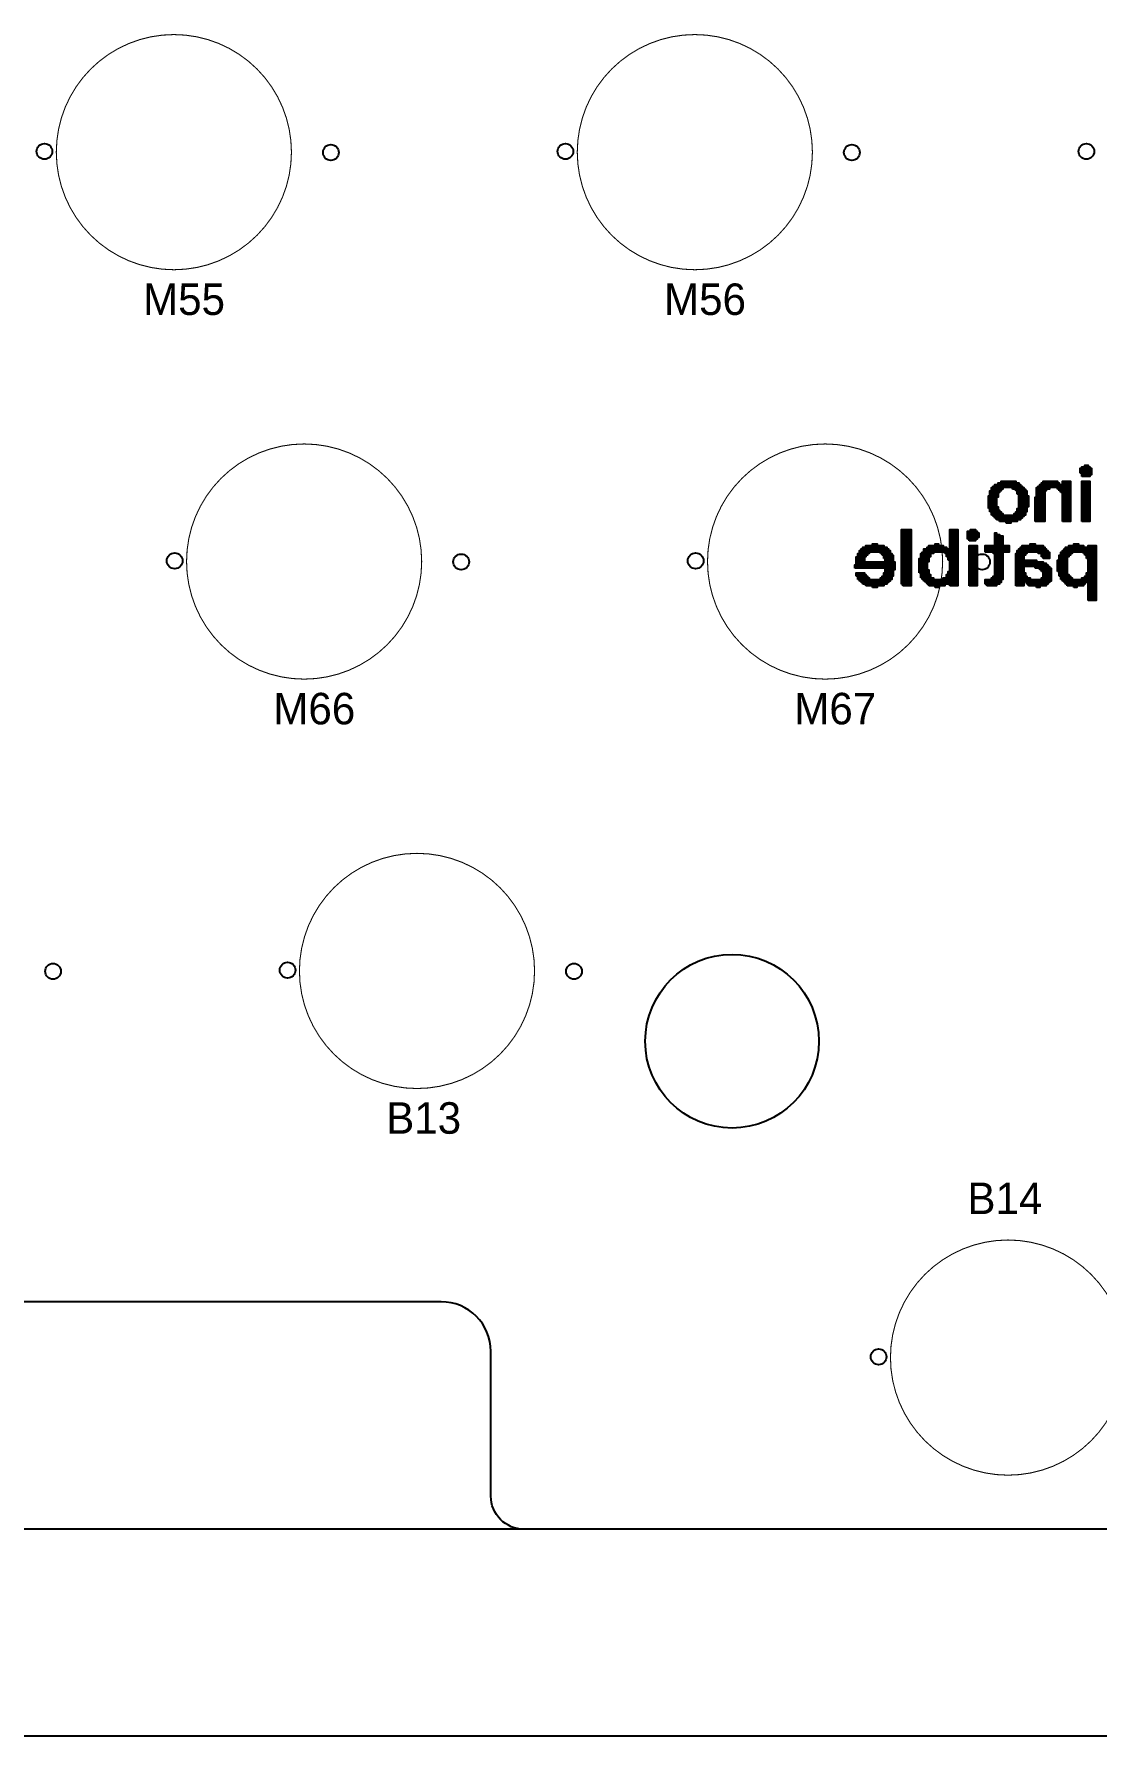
# Model space of a CAD drawing. Extents: x -2 to 189, y 0 to 85.
# Drawn here: x 51.79 to 77.5, y 0.3 to 41.46 of the extents above; entities that cross this region are included whole.
import ezdxf

# ---------------------------------------------------------------- set-up
doc = ezdxf.new("R2010")
doc.units = 0
for name, color, linetype in [('BG_OUTLINE', 254, 'CONTINUOUS'), ('BG_SILKSCREEN_BOTTOM', 140, 'CONTINUOUS'), ('BG_SILKSCREEN_TOP', 240, 'CONTINUOUS'), ('PIN_BOTTOM', 140, 'CONTINUOUS'), ('PIN_TOP', 12, 'CONTINUOUS'), ('RD_SILKSCREEN_TOP', 231, 'CONTINUOUS')]:
    doc.layers.add(name, color=color, linetype=linetype)

msp = doc.modelspace()

# ---------------------------------------------------------------- linework, layer by layer
at = {"layer": 'BG_OUTLINE'}
for points in [[(110.632494, 5.299964), (63.640716, 5.299964, -0.414281), (62.840616, 6.100064), (62.840616, 9.59993, 0.414189), (61.64072, 10.799826), (33.640776, 10.799826, 0.414241)], [(-0.025654, 0.299974), (185.973974, 0.299974, 0.414214), (187.474098, 1.800098), (187.474098, 5.299964), (-1.525778, 5.299964), (-1.525778, 1.800098, 0.414214), (-0.025654, 0.299974)]]:
    msp.add_lwpolyline(points, format="xyb", dxfattribs=at)
at = {"layer": 'BG_SILKSCREEN_BOTTOM'}
for points in [[(77.092556, 30.915864), (77.092556, 30.954726), (77.365352, 30.954726), (77.365352, 30.915864)], [(77.092556, 30.876748), (77.092556, 30.915864), (77.365352, 30.915864), (77.365352, 30.876748)], [(77.092556, 30.837886), (77.092556, 30.876748), (77.365352, 30.876748), (77.365352, 30.837886)], [(77.131672, 30.954726), (77.131672, 30.993588), (77.326236, 30.993588), (77.326236, 30.954726)], [(77.209396, 30.993588), (77.209396, 31.032704), (77.287374, 31.032704), (77.287374, 30.993588)], [(74.950574, 30.448504), (74.950574, 30.487366), (75.22337, 30.487366), (75.22337, 30.448504)], [(74.98969, 30.487366), (74.98969, 30.526228), (75.69073, 30.526228), (75.69073, 30.487366)], [(75.028552, 30.526228), (75.028552, 30.565344), (75.651614, 30.565344), (75.651614, 30.526228)], [(75.10653, 30.565344), (75.10653, 30.604206), (75.612752, 30.604206), (75.612752, 30.565344)], [(75.184254, 30.604206), (75.184254, 30.643068), (75.534774, 30.643068), (75.534774, 30.604206)], [(75.45705, 30.448504), (75.45705, 30.487366), (75.729592, 30.487366), (75.729592, 30.448504)], [(76.040996, 30.448504), (76.040996, 30.487366), (76.352654, 30.487366), (76.352654, 30.448504)], [(76.080112, 30.487366), (76.080112, 30.526228), (76.858876, 30.526228), (76.858876, 30.487366)], [(76.118974, 30.526228), (76.118974, 30.565344), (76.858876, 30.565344), (76.858876, 30.526228)], [(76.157836, 30.565344), (76.157836, 30.604206), (76.586334, 30.604206), (76.586334, 30.565344)], [(76.196952, 30.604206), (76.196952, 30.643068), (76.547472, 30.643068), (76.547472, 30.604206)], [(76.547472, 30.448504), (76.547472, 30.487366), (76.858876, 30.487366), (76.858876, 30.448504)], [(76.664312, 30.604206), (76.664312, 30.643068), (76.858876, 30.643068), (76.858876, 30.604206)], [(76.664312, 30.565344), (76.664312, 30.604206), (76.858876, 30.604206), (76.858876, 30.565344)], [(77.131672, 30.799024), (77.131672, 30.837886), (77.365352, 30.837886), (77.365352, 30.799024)], [(77.131672, 30.759908), (77.131672, 30.799024), (77.326236, 30.799024), (77.326236, 30.759908)], [(77.131672, 30.604206), (77.131672, 30.643068), (77.326236, 30.643068), (77.326236, 30.604206)], [(77.131672, 30.565344), (77.131672, 30.604206), (77.326236, 30.604206), (77.326236, 30.565344)], [(77.131672, 30.526228), (77.131672, 30.565344), (77.326236, 30.565344), (77.326236, 30.526228)], [(77.131672, 30.487366), (77.131672, 30.526228), (77.326236, 30.526228), (77.326236, 30.487366)], [(77.131672, 30.448504), (77.131672, 30.487366), (77.326236, 30.487366), (77.326236, 30.448504)], [(74.87285, 30.253686), (74.87285, 30.292548), (75.10653, 30.292548), (75.10653, 30.253686)], [(74.87285, 30.214824), (74.87285, 30.253686), (75.067414, 30.253686), (75.067414, 30.214824)], [(74.87285, 30.175708), (74.87285, 30.214824), (75.067414, 30.214824), (75.067414, 30.175708)], [(74.87285, 30.136846), (74.87285, 30.175708), (75.067414, 30.175708), (75.067414, 30.136846)], [(74.87285, 30.097984), (74.87285, 30.136846), (75.067414, 30.136846), (75.067414, 30.097984)], [(74.87285, 30.058868), (74.87285, 30.097984), (75.067414, 30.097984), (75.067414, 30.058868)], [(74.87285, 30.020006), (74.87285, 30.058868), (75.067414, 30.058868), (75.067414, 30.020006)], [(74.911712, 30.370526), (74.911712, 30.409388), (75.145392, 30.409388), (75.145392, 30.370526)], [(74.911712, 30.331664), (74.911712, 30.370526), (75.10653, 30.370526), (75.10653, 30.331664)], [(74.911712, 30.292548), (74.911712, 30.331664), (75.10653, 30.331664), (75.10653, 30.292548)], [(74.950574, 30.409388), (74.950574, 30.448504), (75.184254, 30.448504), (75.184254, 30.409388)], [(75.534774, 30.409388), (75.534774, 30.448504), (75.768454, 30.448504), (75.768454, 30.409388)], [(75.57389, 30.370526), (75.57389, 30.409388), (75.807316, 30.409388), (75.807316, 30.370526)], [(75.57389, 30.331664), (75.57389, 30.370526), (75.807316, 30.370526), (75.807316, 30.331664)], [(75.612752, 30.292548), (75.612752, 30.331664), (75.807316, 30.331664), (75.807316, 30.292548)], [(75.612752, 30.253686), (75.612752, 30.292548), (75.846432, 30.292548), (75.846432, 30.253686)], [(75.612752, 30.214824), (75.612752, 30.253686), (75.846432, 30.253686), (75.846432, 30.214824)], [(75.612752, 30.175708), (75.612752, 30.214824), (75.846432, 30.214824), (75.846432, 30.175708)], [(75.612752, 30.136846), (75.612752, 30.175708), (75.846432, 30.175708), (75.846432, 30.136846)], [(75.612752, 30.097984), (75.612752, 30.136846), (75.846432, 30.136846), (75.846432, 30.097984)], [(75.612752, 30.058868), (75.612752, 30.097984), (75.846432, 30.097984), (75.846432, 30.058868)], [(75.612752, 30.020006), (75.612752, 30.058868), (75.846432, 30.058868), (75.846432, 30.020006)], [(76.002134, 30.214824), (76.002134, 30.253686), (76.235814, 30.253686), (76.235814, 30.214824)], [(76.002134, 30.175708), (76.002134, 30.214824), (76.235814, 30.214824), (76.235814, 30.175708)], [(76.002134, 30.136846), (76.002134, 30.175708), (76.235814, 30.175708), (76.235814, 30.136846)], [(76.002134, 30.097984), (76.002134, 30.136846), (76.235814, 30.136846), (76.235814, 30.097984)], [(76.002134, 30.058868), (76.002134, 30.097984), (76.235814, 30.097984), (76.235814, 30.058868)], [(76.002134, 30.020006), (76.002134, 30.058868), (76.235814, 30.058868), (76.235814, 30.020006)], [(76.040996, 30.409388), (76.040996, 30.448504), (76.274676, 30.448504), (76.274676, 30.409388)], [(76.040996, 30.370526), (76.040996, 30.409388), (76.235814, 30.409388), (76.235814, 30.370526)], [(76.040996, 30.331664), (76.040996, 30.370526), (76.235814, 30.370526), (76.235814, 30.331664)], [(76.040996, 30.292548), (76.040996, 30.331664), (76.235814, 30.331664), (76.235814, 30.292548)], [(76.040996, 30.253686), (76.040996, 30.292548), (76.235814, 30.292548), (76.235814, 30.253686)], [(76.586334, 30.409388), (76.586334, 30.448504), (76.858876, 30.448504), (76.858876, 30.409388)], [(76.625196, 30.370526), (76.625196, 30.409388), (76.858876, 30.409388), (76.858876, 30.370526)], [(76.664312, 30.331664), (76.664312, 30.370526), (76.858876, 30.370526), (76.858876, 30.331664)], [(76.664312, 30.292548), (76.664312, 30.331664), (76.858876, 30.331664), (76.858876, 30.292548)], [(76.664312, 30.253686), (76.664312, 30.292548), (76.858876, 30.292548), (76.858876, 30.253686)], [(76.664312, 30.214824), (76.664312, 30.253686), (76.858876, 30.253686), (76.858876, 30.214824)], [(76.664312, 30.175708), (76.664312, 30.214824), (76.858876, 30.214824), (76.858876, 30.175708)], [(76.664312, 30.136846), (76.664312, 30.175708), (76.858876, 30.175708), (76.858876, 30.136846)], [(76.664312, 30.097984), (76.664312, 30.136846), (76.858876, 30.136846), (76.858876, 30.097984)], [(76.664312, 30.058868), (76.664312, 30.097984), (76.858876, 30.097984), (76.858876, 30.058868)], [(76.664312, 30.020006), (76.664312, 30.058868), (76.858876, 30.058868), (76.858876, 30.020006)], [(77.131672, 30.409388), (77.131672, 30.448504), (77.326236, 30.448504), (77.326236, 30.409388)], [(77.131672, 30.370526), (77.131672, 30.409388), (77.326236, 30.409388), (77.326236, 30.370526)], [(77.131672, 30.331664), (77.131672, 30.370526), (77.326236, 30.370526), (77.326236, 30.331664)], [(77.131672, 30.292548), (77.131672, 30.331664), (77.326236, 30.331664), (77.326236, 30.292548)], [(77.131672, 30.253686), (77.131672, 30.292548), (77.326236, 30.292548), (77.326236, 30.253686)], [(77.131672, 30.214824), (77.131672, 30.253686), (77.326236, 30.253686), (77.326236, 30.214824)], [(77.131672, 30.175708), (77.131672, 30.214824), (77.326236, 30.214824), (77.326236, 30.175708)], [(77.131672, 30.136846), (77.131672, 30.175708), (77.326236, 30.175708), (77.326236, 30.136846)], [(77.131672, 30.097984), (77.131672, 30.136846), (77.326236, 30.136846), (77.326236, 30.097984)], [(77.131672, 30.058868), (77.131672, 30.097984), (77.326236, 30.097984), (77.326236, 30.058868)], [(77.131672, 30.020006), (77.131672, 30.058868), (77.326236, 30.058868), (77.326236, 30.020006)], [(74.87285, 29.981144), (74.87285, 30.020006), (75.10653, 30.020006), (75.10653, 29.981144)], [(74.911712, 29.942028), (74.911712, 29.981144), (75.10653, 29.981144), (75.10653, 29.942028)], [(74.911712, 29.903166), (74.911712, 29.942028), (75.145392, 29.942028), (75.145392, 29.903166)], [(74.950574, 29.864304), (74.950574, 29.903166), (75.184254, 29.903166), (75.184254, 29.864304)], [(74.950574, 29.825188), (74.950574, 29.864304), (75.22337, 29.864304), (75.22337, 29.825188)], [(74.98969, 29.786326), (74.98969, 29.825188), (75.729592, 29.825188), (75.729592, 29.786326)], [(75.028552, 29.747464), (75.028552, 29.786326), (75.69073, 29.786326), (75.69073, 29.747464)], [(75.067414, 29.708348), (75.067414, 29.747464), (75.651614, 29.747464), (75.651614, 29.708348)], [(75.145392, 29.669486), (75.145392, 29.708348), (75.57389, 29.708348), (75.57389, 29.669486)], [(75.301094, 29.630624), (75.301094, 29.669486), (75.417934, 29.669486), (75.417934, 29.630624)], [(75.495912, 29.825188), (75.495912, 29.864304), (75.768454, 29.864304), (75.768454, 29.825188)], [(75.534774, 29.864304), (75.534774, 29.903166), (75.768454, 29.903166), (75.768454, 29.864304)], [(75.57389, 29.942028), (75.57389, 29.981144), (75.807316, 29.981144), (75.807316, 29.942028)], [(75.57389, 29.903166), (75.57389, 29.942028), (75.807316, 29.942028), (75.807316, 29.903166)], [(75.612752, 29.981144), (75.612752, 30.020006), (75.807316, 30.020006), (75.807316, 29.981144)], [(76.002134, 29.981144), (76.002134, 30.020006), (76.235814, 30.020006), (76.235814, 29.981144)], [(76.002134, 29.942028), (76.002134, 29.981144), (76.235814, 29.981144), (76.235814, 29.942028)], [(76.002134, 29.903166), (76.002134, 29.942028), (76.235814, 29.942028), (76.235814, 29.903166)], [(76.002134, 29.864304), (76.002134, 29.903166), (76.235814, 29.903166), (76.235814, 29.864304)], [(76.002134, 29.825188), (76.002134, 29.864304), (76.235814, 29.864304), (76.235814, 29.825188)], [(76.002134, 29.786326), (76.002134, 29.825188), (76.235814, 29.825188), (76.235814, 29.786326)], [(76.002134, 29.747464), (76.002134, 29.786326), (76.235814, 29.786326), (76.235814, 29.747464)], [(76.002134, 29.708348), (76.002134, 29.747464), (76.235814, 29.747464), (76.235814, 29.708348)], [(76.002134, 29.669486), (76.002134, 29.708348), (76.235814, 29.708348), (76.235814, 29.669486)], [(76.664312, 29.981144), (76.664312, 30.020006), (76.858876, 30.020006), (76.858876, 29.981144)], [(76.664312, 29.942028), (76.664312, 29.981144), (76.858876, 29.981144), (76.858876, 29.942028)], [(76.664312, 29.903166), (76.664312, 29.942028), (76.858876, 29.942028), (76.858876, 29.903166)], [(76.664312, 29.864304), (76.664312, 29.903166), (76.858876, 29.903166), (76.858876, 29.864304)], [(76.664312, 29.825188), (76.664312, 29.864304), (76.858876, 29.864304), (76.858876, 29.825188)], [(76.664312, 29.786326), (76.664312, 29.825188), (76.858876, 29.825188), (76.858876, 29.786326)], [(76.664312, 29.747464), (76.664312, 29.786326), (76.858876, 29.786326), (76.858876, 29.747464)], [(76.664312, 29.708348), (76.664312, 29.747464), (76.858876, 29.747464), (76.858876, 29.708348)], [(76.664312, 29.669486), (76.664312, 29.708348), (76.858876, 29.708348), (76.858876, 29.669486)], [(77.131672, 29.981144), (77.131672, 30.020006), (77.326236, 30.020006), (77.326236, 29.981144)], [(77.131672, 29.942028), (77.131672, 29.981144), (77.326236, 29.981144), (77.326236, 29.942028)], [(77.131672, 29.903166), (77.131672, 29.942028), (77.326236, 29.942028), (77.326236, 29.903166)], [(77.131672, 29.864304), (77.131672, 29.903166), (77.326236, 29.903166), (77.326236, 29.864304)], [(77.131672, 29.825188), (77.131672, 29.864304), (77.326236, 29.864304), (77.326236, 29.825188)], [(77.131672, 29.786326), (77.131672, 29.825188), (77.326236, 29.825188), (77.326236, 29.786326)], [(77.131672, 29.747464), (77.131672, 29.786326), (77.326236, 29.786326), (77.326236, 29.747464)], [(77.131672, 29.708348), (77.131672, 29.747464), (77.326236, 29.747464), (77.326236, 29.708348)], [(77.131672, 29.669486), (77.131672, 29.708348), (77.326236, 29.708348), (77.326236, 29.669486)], [(72.76973, 29.435806), (72.76973, 29.474668), (73.00341, 29.474668), (73.00341, 29.435806)], [(72.76973, 29.396944), (72.76973, 29.435806), (73.00341, 29.435806), (73.00341, 29.396944)], [(72.76973, 29.357828), (72.76973, 29.396944), (73.00341, 29.396944), (73.00341, 29.357828)], [(72.76973, 29.318966), (72.76973, 29.357828), (73.00341, 29.357828), (73.00341, 29.318966)], [(72.76973, 29.280104), (72.76973, 29.318966), (73.00341, 29.318966), (73.00341, 29.280104)], [(72.76973, 29.240988), (72.76973, 29.280104), (73.00341, 29.280104), (73.00341, 29.240988)], [(72.76973, 29.202126), (72.76973, 29.240988), (73.00341, 29.240988), (73.00341, 29.202126)], [(73.93813, 29.435806), (73.93813, 29.474668), (74.132694, 29.474668), (74.132694, 29.435806)], [(73.93813, 29.396944), (73.93813, 29.435806), (74.132694, 29.435806), (74.132694, 29.396944)], [(73.93813, 29.357828), (73.93813, 29.396944), (74.132694, 29.396944), (74.132694, 29.357828)], [(73.93813, 29.318966), (73.93813, 29.357828), (74.132694, 29.357828), (74.132694, 29.318966)], [(73.93813, 29.280104), (73.93813, 29.318966), (74.132694, 29.318966), (74.132694, 29.280104)], [(73.93813, 29.240988), (73.93813, 29.280104), (74.132694, 29.280104), (74.132694, 29.240988)], [(73.93813, 29.202126), (73.93813, 29.240988), (74.132694, 29.240988), (74.132694, 29.202126)], [(74.366374, 29.396944), (74.366374, 29.435806), (74.600054, 29.435806), (74.600054, 29.396944)], [(74.366374, 29.357828), (74.366374, 29.396944), (74.63917, 29.396944), (74.63917, 29.357828)], [(74.366374, 29.318966), (74.366374, 29.357828), (74.63917, 29.357828), (74.63917, 29.318966)], [(74.366374, 29.280104), (74.366374, 29.318966), (74.63917, 29.318966), (74.63917, 29.280104)], [(74.366374, 29.240988), (74.366374, 29.280104), (74.600054, 29.280104), (74.600054, 29.240988)], [(74.40549, 29.202126), (74.40549, 29.240988), (74.561192, 29.240988), (74.561192, 29.202126)], [(74.444352, 29.435806), (74.444352, 29.474668), (74.561192, 29.474668), (74.561192, 29.435806)], [(75.028552, 29.357828), (75.028552, 29.396944), (75.067414, 29.396944), (75.067414, 29.357828)], [(75.028552, 29.318966), (75.028552, 29.357828), (75.145392, 29.357828), (75.145392, 29.318966)], [(75.028552, 29.280104), (75.028552, 29.318966), (75.22337, 29.318966), (75.22337, 29.280104)], [(75.028552, 29.240988), (75.028552, 29.280104), (75.22337, 29.280104), (75.22337, 29.240988)], [(75.028552, 29.202126), (75.028552, 29.240988), (75.22337, 29.240988), (75.22337, 29.202126)], [(71.679054, 28.773628), (71.679054, 28.812744), (71.873872, 28.812744), (71.873872, 28.773628)], [(71.71817, 28.851606), (71.71817, 28.890468), (71.95185, 28.890468), (71.95185, 28.851606)], [(71.71817, 28.812744), (71.71817, 28.851606), (71.912734, 28.851606), (71.912734, 28.812744)], [(71.757032, 28.929584), (71.757032, 28.968446), (72.496934, 28.968446), (72.496934, 28.929584)], [(71.757032, 28.890468), (71.757032, 28.929584), (71.990712, 28.929584), (71.990712, 28.890468)], [(71.795894, 28.968446), (71.795894, 29.007308), (72.458072, 29.007308), (72.458072, 28.968446)], [(71.83501, 29.007308), (71.83501, 29.046424), (72.41921, 29.046424), (72.41921, 29.007308)], [(71.912734, 29.046424), (71.912734, 29.085286), (72.341232, 29.085286), (72.341232, 29.046424)], [(72.06869, 29.085286), (72.06869, 29.124148), (72.18553, 29.124148), (72.18553, 29.085286)], [(72.263254, 28.890468), (72.263254, 28.929584), (72.496934, 28.929584), (72.496934, 28.890468)], [(72.30237, 28.851606), (72.30237, 28.890468), (72.53605, 28.890468), (72.53605, 28.851606)], [(72.341232, 28.812744), (72.341232, 28.851606), (72.574912, 28.851606), (72.574912, 28.812744)], [(72.341232, 28.773628), (72.341232, 28.812744), (72.574912, 28.812744), (72.574912, 28.773628)], [(72.76973, 29.163264), (72.76973, 29.202126), (73.00341, 29.202126), (73.00341, 29.163264)], [(72.76973, 29.124148), (72.76973, 29.163264), (73.00341, 29.163264), (73.00341, 29.124148)], [(72.76973, 29.085286), (72.76973, 29.124148), (73.00341, 29.124148), (73.00341, 29.085286)], [(72.76973, 29.046424), (72.76973, 29.085286), (73.00341, 29.085286), (73.00341, 29.046424)], [(72.76973, 29.007308), (72.76973, 29.046424), (73.00341, 29.046424), (73.00341, 29.007308)], [(72.76973, 28.968446), (72.76973, 29.007308), (73.00341, 29.007308), (73.00341, 28.968446)], [(72.76973, 28.929584), (72.76973, 28.968446), (73.00341, 28.968446), (73.00341, 28.929584)], [(72.76973, 28.890468), (72.76973, 28.929584), (73.00341, 28.929584), (73.00341, 28.890468)], [(72.76973, 28.851606), (72.76973, 28.890468), (73.00341, 28.890468), (73.00341, 28.851606)], [(72.76973, 28.812744), (72.76973, 28.851606), (73.00341, 28.851606), (73.00341, 28.812744)], [(72.76973, 28.773628), (72.76973, 28.812744), (73.00341, 28.812744), (73.00341, 28.773628)], [(73.23709, 28.851606), (73.23709, 28.890468), (73.47077, 28.890468), (73.47077, 28.851606)], [(73.23709, 28.812744), (73.23709, 28.851606), (73.47077, 28.851606), (73.47077, 28.812744)], [(73.23709, 28.773628), (73.23709, 28.812744), (73.431654, 28.812744), (73.431654, 28.773628)], [(73.275952, 28.890468), (73.275952, 28.929584), (73.548494, 28.929584), (73.548494, 28.890468)], [(73.314814, 28.968446), (73.314814, 29.007308), (73.899014, 29.007308), (73.899014, 28.968446)], [(73.314814, 28.929584), (73.314814, 28.968446), (74.132694, 28.968446), (74.132694, 28.929584)], [(73.392792, 29.007308), (73.392792, 29.046424), (73.860152, 29.046424), (73.860152, 29.007308)], [(73.431654, 29.046424), (73.431654, 29.085286), (73.782174, 29.085286), (73.782174, 29.046424)], [(73.58761, 29.085286), (73.58761, 29.124148), (73.665334, 29.124148), (73.665334, 29.085286)], [(73.82129, 28.890468), (73.82129, 28.929584), (74.132694, 28.929584), (74.132694, 28.890468)], [(73.860152, 28.851606), (73.860152, 28.890468), (74.132694, 28.890468), (74.132694, 28.851606)], [(73.860152, 28.812744), (73.860152, 28.851606), (74.132694, 28.851606), (74.132694, 28.812744)], [(73.899014, 28.773628), (73.899014, 28.812744), (74.132694, 28.812744), (74.132694, 28.773628)], [(73.93813, 29.163264), (73.93813, 29.202126), (74.132694, 29.202126), (74.132694, 29.163264)], [(73.93813, 29.124148), (73.93813, 29.163264), (74.132694, 29.163264), (74.132694, 29.124148)], [(73.93813, 29.085286), (73.93813, 29.124148), (74.132694, 29.124148), (74.132694, 29.085286)], [(73.93813, 29.046424), (73.93813, 29.085286), (74.132694, 29.085286), (74.132694, 29.046424)], [(73.93813, 29.007308), (73.93813, 29.046424), (74.132694, 29.046424), (74.132694, 29.007308)], [(73.93813, 28.968446), (73.93813, 29.007308), (74.132694, 29.007308), (74.132694, 28.968446)], [(74.40549, 29.046424), (74.40549, 29.085286), (74.600054, 29.085286), (74.600054, 29.046424)], [(74.40549, 29.007308), (74.40549, 29.046424), (74.600054, 29.046424), (74.600054, 29.007308)], [(74.40549, 28.968446), (74.40549, 29.007308), (74.600054, 29.007308), (74.600054, 28.968446)], [(74.40549, 28.929584), (74.40549, 28.968446), (74.600054, 28.968446), (74.600054, 28.929584)], [(74.40549, 28.890468), (74.40549, 28.929584), (74.600054, 28.929584), (74.600054, 28.890468)], [(74.40549, 28.851606), (74.40549, 28.890468), (74.600054, 28.890468), (74.600054, 28.851606)], [(74.40549, 28.812744), (74.40549, 28.851606), (74.600054, 28.851606), (74.600054, 28.812744)], [(74.40549, 28.773628), (74.40549, 28.812744), (74.600054, 28.812744), (74.600054, 28.773628)], [(74.794872, 29.046424), (74.794872, 29.085286), (75.379072, 29.085286), (75.379072, 29.046424)], [(74.794872, 29.007308), (74.794872, 29.046424), (75.379072, 29.046424), (75.379072, 29.007308)], [(74.794872, 28.968446), (74.794872, 29.007308), (75.379072, 29.007308), (75.379072, 28.968446)], [(74.794872, 28.929584), (74.794872, 28.968446), (75.379072, 28.968446), (75.379072, 28.929584)], [(74.98969, 28.890468), (74.98969, 28.929584), (75.22337, 28.929584), (75.22337, 28.890468)], [(75.028552, 29.163264), (75.028552, 29.202126), (75.22337, 29.202126), (75.22337, 29.163264)], [(75.028552, 29.124148), (75.028552, 29.163264), (75.22337, 29.163264), (75.22337, 29.124148)], [(75.028552, 29.085286), (75.028552, 29.124148), (75.22337, 29.124148), (75.22337, 29.085286)], [(75.028552, 28.851606), (75.028552, 28.890468), (75.22337, 28.890468), (75.22337, 28.851606)], [(75.028552, 28.812744), (75.028552, 28.851606), (75.22337, 28.851606), (75.22337, 28.812744)], [(75.028552, 28.773628), (75.028552, 28.812744), (75.22337, 28.812744), (75.22337, 28.773628)], [(75.534774, 28.851606), (75.534774, 28.890468), (75.768454, 28.890468), (75.768454, 28.851606)], [(75.534774, 28.812744), (75.534774, 28.851606), (75.729592, 28.851606), (75.729592, 28.812744)], [(75.534774, 28.773628), (75.534774, 28.812744), (75.729592, 28.812744), (75.729592, 28.773628)], [(75.57389, 28.929584), (75.57389, 28.968446), (76.313792, 28.968446), (76.313792, 28.929584)], [(75.57389, 28.890468), (75.57389, 28.929584), (75.807316, 28.929584), (75.807316, 28.890468)], [(75.612752, 28.968446), (75.612752, 29.007308), (76.274676, 29.007308), (76.274676, 28.968446)], [(75.651614, 29.007308), (75.651614, 29.046424), (76.235814, 29.046424), (76.235814, 29.007308)], [(75.69073, 29.046424), (75.69073, 29.085286), (76.196952, 29.085286), (76.196952, 29.046424)], [(75.885294, 29.085286), (75.885294, 29.124148), (76.002134, 29.124148), (76.002134, 29.085286)], [(76.080112, 28.890468), (76.080112, 28.929584), (76.352654, 28.929584), (76.352654, 28.890468)], [(76.157836, 28.851606), (76.157836, 28.890468), (76.352654, 28.890468), (76.352654, 28.851606)], [(76.157836, 28.812744), (76.157836, 28.851606), (76.352654, 28.851606), (76.352654, 28.812744)], [(76.196952, 28.773628), (76.196952, 28.812744), (76.352654, 28.812744), (76.352654, 28.773628)], [(76.586334, 28.812744), (76.586334, 28.851606), (76.820014, 28.851606), (76.820014, 28.812744)], [(76.586334, 28.773628), (76.586334, 28.812744), (76.781152, 28.812744), (76.781152, 28.773628)], [(76.625196, 28.890468), (76.625196, 28.929584), (76.897992, 28.929584), (76.897992, 28.890468)], [(76.625196, 28.851606), (76.625196, 28.890468), (76.858876, 28.890468), (76.858876, 28.851606)], [(76.664312, 28.929584), (76.664312, 28.968446), (77.482192, 28.968446), (77.482192, 28.929584)], [(76.703174, 28.968446), (76.703174, 29.007308), (77.482192, 29.007308), (77.482192, 28.968446)], [(76.742036, 29.007308), (76.742036, 29.046424), (77.248512, 29.046424), (77.248512, 29.007308)], [(76.820014, 29.046424), (76.820014, 29.085286), (77.170534, 29.085286), (77.170534, 29.046424)], [(76.936854, 29.085286), (76.936854, 29.124148), (77.053694, 29.124148), (77.053694, 29.085286)], [(77.170534, 28.890468), (77.170534, 28.929584), (77.482192, 28.929584), (77.482192, 28.890468)], [(77.209396, 28.851606), (77.209396, 28.890468), (77.482192, 28.890468), (77.482192, 28.851606)], [(77.248512, 28.812744), (77.248512, 28.851606), (77.482192, 28.851606), (77.482192, 28.812744)], [(77.248512, 28.773628), (77.248512, 28.812744), (77.482192, 28.812744), (77.482192, 28.773628)], [(77.287374, 29.046424), (77.287374, 29.085286), (77.482192, 29.085286), (77.482192, 29.046424)], [(77.287374, 29.007308), (77.287374, 29.046424), (77.482192, 29.046424), (77.482192, 29.007308)], [(71.640192, 28.579064), (71.640192, 28.617926), (72.613774, 28.617926), (72.613774, 28.579064)], [(71.640192, 28.539948), (71.640192, 28.579064), (72.613774, 28.579064), (72.613774, 28.539948)], [(71.679054, 28.734766), (71.679054, 28.773628), (71.873872, 28.773628), (71.873872, 28.734766)], [(71.679054, 28.695904), (71.679054, 28.734766), (71.873872, 28.734766), (71.873872, 28.695904)], [(71.679054, 28.656788), (71.679054, 28.695904), (72.613774, 28.695904), (72.613774, 28.656788)], [(71.679054, 28.617926), (71.679054, 28.656788), (72.613774, 28.656788), (72.613774, 28.617926)], [(71.679054, 28.384246), (71.679054, 28.423108), (71.873872, 28.423108), (71.873872, 28.384246)], [(72.341232, 28.384246), (72.341232, 28.423108), (72.574912, 28.423108), (72.574912, 28.384246)], [(72.380094, 28.734766), (72.380094, 28.773628), (72.574912, 28.773628), (72.574912, 28.734766)], [(72.380094, 28.695904), (72.380094, 28.734766), (72.574912, 28.734766), (72.574912, 28.695904)], [(72.380094, 28.501086), (72.380094, 28.539948), (72.613774, 28.539948), (72.613774, 28.501086)], [(72.380094, 28.462224), (72.380094, 28.501086), (72.574912, 28.501086), (72.574912, 28.462224)], [(72.380094, 28.423108), (72.380094, 28.462224), (72.574912, 28.462224), (72.574912, 28.423108)], [(72.76973, 28.734766), (72.76973, 28.773628), (73.00341, 28.773628), (73.00341, 28.734766)], [(72.76973, 28.695904), (72.76973, 28.734766), (73.00341, 28.734766), (73.00341, 28.695904)], [(72.76973, 28.656788), (72.76973, 28.695904), (73.00341, 28.695904), (73.00341, 28.656788)], [(72.76973, 28.617926), (72.76973, 28.656788), (73.00341, 28.656788), (73.00341, 28.617926)], [(72.76973, 28.579064), (72.76973, 28.617926), (73.00341, 28.617926), (73.00341, 28.579064)], [(72.76973, 28.539948), (72.76973, 28.579064), (73.00341, 28.579064), (73.00341, 28.539948)], [(72.76973, 28.501086), (72.76973, 28.539948), (73.00341, 28.539948), (73.00341, 28.501086)], [(72.76973, 28.462224), (72.76973, 28.501086), (73.00341, 28.501086), (73.00341, 28.462224)], [(72.76973, 28.423108), (72.76973, 28.462224), (73.00341, 28.462224), (73.00341, 28.423108)], [(72.76973, 28.384246), (72.76973, 28.423108), (73.00341, 28.423108), (73.00341, 28.384246)], [(73.197974, 28.734766), (73.197974, 28.773628), (73.431654, 28.773628), (73.431654, 28.734766)], [(73.197974, 28.695904), (73.197974, 28.734766), (73.431654, 28.734766), (73.431654, 28.695904)], [(73.197974, 28.656788), (73.197974, 28.695904), (73.392792, 28.695904), (73.392792, 28.656788)], [(73.197974, 28.617926), (73.197974, 28.656788), (73.392792, 28.656788), (73.392792, 28.617926)], [(73.197974, 28.579064), (73.197974, 28.617926), (73.392792, 28.617926), (73.392792, 28.579064)], [(73.197974, 28.539948), (73.197974, 28.579064), (73.392792, 28.579064), (73.392792, 28.539948)], [(73.197974, 28.501086), (73.197974, 28.539948), (73.392792, 28.539948), (73.392792, 28.501086)], [(73.197974, 28.462224), (73.197974, 28.501086), (73.431654, 28.501086), (73.431654, 28.462224)], [(73.197974, 28.423108), (73.197974, 28.462224), (73.431654, 28.462224), (73.431654, 28.423108)], [(73.23709, 28.384246), (73.23709, 28.423108), (73.431654, 28.423108), (73.431654, 28.384246)], [(73.899014, 28.734766), (73.899014, 28.773628), (74.132694, 28.773628), (74.132694, 28.734766)], [(73.899014, 28.423108), (73.899014, 28.462224), (74.132694, 28.462224), (74.132694, 28.423108)], [(73.899014, 28.384246), (73.899014, 28.423108), (74.132694, 28.423108), (74.132694, 28.384246)], [(73.93813, 28.695904), (73.93813, 28.734766), (74.132694, 28.734766), (74.132694, 28.695904)], [(73.93813, 28.656788), (73.93813, 28.695904), (74.132694, 28.695904), (74.132694, 28.656788)], [(73.93813, 28.617926), (73.93813, 28.656788), (74.132694, 28.656788), (74.132694, 28.617926)], [(73.93813, 28.579064), (73.93813, 28.617926), (74.132694, 28.617926), (74.132694, 28.579064)], [(73.93813, 28.539948), (73.93813, 28.579064), (74.132694, 28.579064), (74.132694, 28.539948)], [(73.93813, 28.501086), (73.93813, 28.539948), (74.132694, 28.539948), (74.132694, 28.501086)], [(73.93813, 28.462224), (73.93813, 28.501086), (74.132694, 28.501086), (74.132694, 28.462224)], [(74.40549, 28.734766), (74.40549, 28.773628), (74.600054, 28.773628), (74.600054, 28.734766)], [(74.40549, 28.695904), (74.40549, 28.734766), (74.600054, 28.734766), (74.600054, 28.695904)], [(74.40549, 28.656788), (74.40549, 28.695904), (74.600054, 28.695904), (74.600054, 28.656788)], [(74.40549, 28.617926), (74.40549, 28.656788), (74.600054, 28.656788), (74.600054, 28.617926)], [(74.40549, 28.579064), (74.40549, 28.617926), (74.600054, 28.617926), (74.600054, 28.579064)], [(74.40549, 28.539948), (74.40549, 28.579064), (74.600054, 28.579064), (74.600054, 28.539948)], [(74.40549, 28.501086), (74.40549, 28.539948), (74.600054, 28.539948), (74.600054, 28.501086)], [(74.40549, 28.462224), (74.40549, 28.501086), (74.600054, 28.501086), (74.600054, 28.462224)], [(74.40549, 28.423108), (74.40549, 28.462224), (74.600054, 28.462224), (74.600054, 28.423108)], [(74.40549, 28.384246), (74.40549, 28.423108), (74.600054, 28.423108), (74.600054, 28.384246)], [(75.028552, 28.734766), (75.028552, 28.773628), (75.22337, 28.773628), (75.22337, 28.734766)], [(75.028552, 28.695904), (75.028552, 28.734766), (75.22337, 28.734766), (75.22337, 28.695904)], [(75.028552, 28.656788), (75.028552, 28.695904), (75.22337, 28.695904), (75.22337, 28.656788)], [(75.028552, 28.617926), (75.028552, 28.656788), (75.22337, 28.656788), (75.22337, 28.617926)], [(75.028552, 28.579064), (75.028552, 28.617926), (75.22337, 28.617926), (75.22337, 28.579064)], [(75.028552, 28.539948), (75.028552, 28.579064), (75.22337, 28.579064), (75.22337, 28.539948)], [(75.028552, 28.501086), (75.028552, 28.539948), (75.22337, 28.539948), (75.22337, 28.501086)], [(75.028552, 28.462224), (75.028552, 28.501086), (75.22337, 28.501086), (75.22337, 28.462224)], [(75.028552, 28.423108), (75.028552, 28.462224), (75.22337, 28.462224), (75.22337, 28.423108)], [(75.028552, 28.384246), (75.028552, 28.423108), (75.22337, 28.423108), (75.22337, 28.384246)], [(75.534774, 28.734766), (75.534774, 28.773628), (75.729592, 28.773628), (75.729592, 28.734766)], [(75.534774, 28.695904), (75.534774, 28.734766), (76.040996, 28.734766), (76.040996, 28.695904)], [(75.534774, 28.656788), (75.534774, 28.695904), (76.196952, 28.695904), (76.196952, 28.656788)], [(75.534774, 28.617926), (75.534774, 28.656788), (76.274676, 28.656788), (76.274676, 28.617926)], [(75.534774, 28.579064), (75.534774, 28.617926), (76.313792, 28.617926), (76.313792, 28.579064)], [(75.534774, 28.539948), (75.534774, 28.579064), (75.729592, 28.579064), (75.729592, 28.539948)], [(75.534774, 28.501086), (75.534774, 28.539948), (75.729592, 28.539948), (75.729592, 28.501086)], [(75.534774, 28.462224), (75.534774, 28.501086), (75.729592, 28.501086), (75.729592, 28.462224)], [(75.534774, 28.423108), (75.534774, 28.462224), (75.729592, 28.462224), (75.729592, 28.423108)], [(75.534774, 28.384246), (75.534774, 28.423108), (75.768454, 28.423108), (75.768454, 28.384246)], [(76.002134, 28.539948), (76.002134, 28.579064), (76.352654, 28.579064), (76.352654, 28.539948)], [(76.118974, 28.501086), (76.118974, 28.539948), (76.391516, 28.539948), (76.391516, 28.501086)], [(76.157836, 28.462224), (76.157836, 28.501086), (76.391516, 28.501086), (76.391516, 28.462224)], [(76.196952, 28.423108), (76.196952, 28.462224), (76.391516, 28.462224), (76.391516, 28.423108)], [(76.196952, 28.384246), (76.196952, 28.423108), (76.391516, 28.423108), (76.391516, 28.384246)], [(76.547472, 28.695904), (76.547472, 28.734766), (76.781152, 28.734766), (76.781152, 28.695904)], [(76.547472, 28.656788), (76.547472, 28.695904), (76.781152, 28.695904), (76.781152, 28.656788)], [(76.547472, 28.617926), (76.547472, 28.656788), (76.781152, 28.656788), (76.781152, 28.617926)], [(76.547472, 28.579064), (76.547472, 28.617926), (76.781152, 28.617926), (76.781152, 28.579064)], [(76.547472, 28.539948), (76.547472, 28.579064), (76.781152, 28.579064), (76.781152, 28.539948)], [(76.547472, 28.501086), (76.547472, 28.539948), (76.781152, 28.539948), (76.781152, 28.501086)], [(76.547472, 28.462224), (76.547472, 28.501086), (76.781152, 28.501086), (76.781152, 28.462224)], [(76.586334, 28.734766), (76.586334, 28.773628), (76.781152, 28.773628), (76.781152, 28.734766)], [(76.586334, 28.423108), (76.586334, 28.462224), (76.781152, 28.462224), (76.781152, 28.423108)], [(76.586334, 28.384246), (76.586334, 28.423108), (76.781152, 28.423108), (76.781152, 28.384246)], [(77.248512, 28.384246), (77.248512, 28.423108), (77.482192, 28.423108), (77.482192, 28.384246)], [(77.287374, 28.734766), (77.287374, 28.773628), (77.482192, 28.773628), (77.482192, 28.734766)], [(77.287374, 28.695904), (77.287374, 28.734766), (77.482192, 28.734766), (77.482192, 28.695904)], [(77.287374, 28.656788), (77.287374, 28.695904), (77.482192, 28.695904), (77.482192, 28.656788)], [(77.287374, 28.617926), (77.287374, 28.656788), (77.482192, 28.656788), (77.482192, 28.617926)], [(77.287374, 28.579064), (77.287374, 28.617926), (77.482192, 28.617926), (77.482192, 28.579064)], [(77.287374, 28.539948), (77.287374, 28.579064), (77.482192, 28.579064), (77.482192, 28.539948)], [(77.287374, 28.501086), (77.287374, 28.539948), (77.482192, 28.539948), (77.482192, 28.501086)], [(77.287374, 28.462224), (77.287374, 28.501086), (77.482192, 28.501086), (77.482192, 28.462224)], [(77.287374, 28.423108), (77.287374, 28.462224), (77.482192, 28.462224), (77.482192, 28.423108)], [(71.679054, 28.345384), (71.679054, 28.384246), (71.912734, 28.384246), (71.912734, 28.345384)], [(71.71817, 28.306268), (71.71817, 28.345384), (71.95185, 28.345384), (71.95185, 28.306268)], [(71.71817, 28.267406), (71.71817, 28.306268), (71.990712, 28.306268), (71.990712, 28.267406)], [(71.757032, 28.228544), (71.757032, 28.267406), (72.496934, 28.267406), (72.496934, 28.228544)], [(71.795894, 28.189428), (71.795894, 28.228544), (72.458072, 28.228544), (72.458072, 28.189428)], [(71.83501, 28.150566), (71.83501, 28.189428), (72.41921, 28.189428), (72.41921, 28.150566)], [(71.912734, 28.111704), (71.912734, 28.150566), (72.341232, 28.150566), (72.341232, 28.111704)], [(72.06869, 28.072588), (72.06869, 28.111704), (72.18553, 28.111704), (72.18553, 28.072588)], [(72.263254, 28.267406), (72.263254, 28.306268), (72.53605, 28.306268), (72.53605, 28.267406)], [(72.30237, 28.306268), (72.30237, 28.345384), (72.53605, 28.345384), (72.53605, 28.306268)], [(72.341232, 28.345384), (72.341232, 28.384246), (72.574912, 28.384246), (72.574912, 28.345384)], [(72.76973, 28.345384), (72.76973, 28.384246), (73.00341, 28.384246), (73.00341, 28.345384)], [(72.76973, 28.306268), (72.76973, 28.345384), (73.00341, 28.345384), (73.00341, 28.306268)], [(72.76973, 28.267406), (72.76973, 28.306268), (73.00341, 28.306268), (73.00341, 28.267406)], [(72.76973, 28.228544), (72.76973, 28.267406), (73.00341, 28.267406), (73.00341, 28.228544)], [(72.76973, 28.189428), (72.76973, 28.228544), (73.00341, 28.228544), (73.00341, 28.189428)], [(72.76973, 28.150566), (72.76973, 28.189428), (73.00341, 28.189428), (73.00341, 28.150566)], [(72.808592, 28.111704), (72.808592, 28.150566), (73.00341, 28.150566), (73.00341, 28.111704)], [(73.23709, 28.345384), (73.23709, 28.384246), (73.47077, 28.384246), (73.47077, 28.345384)], [(73.23709, 28.306268), (73.23709, 28.345384), (73.47077, 28.345384), (73.47077, 28.306268)], [(73.275952, 28.267406), (73.275952, 28.306268), (73.548494, 28.306268), (73.548494, 28.267406)], [(73.314814, 28.228544), (73.314814, 28.267406), (74.132694, 28.267406), (74.132694, 28.228544)], [(73.35393, 28.189428), (73.35393, 28.228544), (74.132694, 28.228544), (74.132694, 28.189428)], [(73.392792, 28.150566), (73.392792, 28.189428), (73.899014, 28.189428), (73.899014, 28.150566)], [(73.431654, 28.111704), (73.431654, 28.150566), (73.82129, 28.150566), (73.82129, 28.111704)], [(73.58761, 28.072588), (73.58761, 28.111704), (73.665334, 28.111704), (73.665334, 28.072588)], [(73.782174, 28.267406), (73.782174, 28.306268), (74.132694, 28.306268), (74.132694, 28.267406)], [(73.860152, 28.345384), (73.860152, 28.384246), (74.132694, 28.384246), (74.132694, 28.345384)], [(73.860152, 28.306268), (73.860152, 28.345384), (74.132694, 28.345384), (74.132694, 28.306268)], [(73.93813, 28.150566), (73.93813, 28.189428), (74.132694, 28.189428), (74.132694, 28.150566)], [(73.93813, 28.111704), (73.93813, 28.150566), (74.132694, 28.150566), (74.132694, 28.111704)], [(74.40549, 28.345384), (74.40549, 28.384246), (74.600054, 28.384246), (74.600054, 28.345384)], [(74.40549, 28.306268), (74.40549, 28.345384), (74.600054, 28.345384), (74.600054, 28.306268)], [(74.40549, 28.267406), (74.40549, 28.306268), (74.600054, 28.306268), (74.600054, 28.267406)], [(74.40549, 28.228544), (74.40549, 28.267406), (74.600054, 28.267406), (74.600054, 28.228544)], [(74.40549, 28.189428), (74.40549, 28.228544), (74.600054, 28.228544), (74.600054, 28.189428)], [(74.40549, 28.150566), (74.40549, 28.189428), (74.600054, 28.189428), (74.600054, 28.150566)], [(74.40549, 28.111704), (74.40549, 28.150566), (74.600054, 28.150566), (74.600054, 28.111704)], [(74.794872, 28.228544), (74.794872, 28.267406), (75.184254, 28.267406), (75.184254, 28.228544)], [(74.794872, 28.189428), (74.794872, 28.228544), (75.184254, 28.228544), (75.184254, 28.189428)], [(74.794872, 28.150566), (74.794872, 28.189428), (75.145392, 28.189428), (75.145392, 28.150566)], [(74.833734, 28.111704), (74.833734, 28.150566), (75.067414, 28.150566), (75.067414, 28.111704)], [(74.950574, 28.267406), (74.950574, 28.306268), (75.22337, 28.306268), (75.22337, 28.267406)], [(74.98969, 28.306268), (74.98969, 28.345384), (75.22337, 28.345384), (75.22337, 28.306268)], [(75.028552, 28.345384), (75.028552, 28.384246), (75.22337, 28.384246), (75.22337, 28.345384)], [(75.534774, 28.345384), (75.534774, 28.384246), (75.768454, 28.384246), (75.768454, 28.345384)], [(75.534774, 28.306268), (75.534774, 28.345384), (75.807316, 28.345384), (75.807316, 28.306268)], [(75.534774, 28.267406), (75.534774, 28.306268), (75.885294, 28.306268), (75.885294, 28.267406)], [(75.534774, 28.228544), (75.534774, 28.267406), (76.391516, 28.267406), (76.391516, 28.228544)], [(75.534774, 28.189428), (75.534774, 28.228544), (75.729592, 28.228544), (75.729592, 28.189428)], [(75.534774, 28.150566), (75.534774, 28.189428), (75.729592, 28.189428), (75.729592, 28.150566)], [(75.534774, 28.111704), (75.534774, 28.150566), (75.729592, 28.150566), (75.729592, 28.111704)], [(75.768454, 28.189428), (75.768454, 28.228544), (76.352654, 28.228544), (76.352654, 28.189428)], [(75.807316, 28.150566), (75.807316, 28.189428), (76.313792, 28.189428), (76.313792, 28.150566)], [(75.846432, 28.111704), (75.846432, 28.150566), (76.274676, 28.150566), (76.274676, 28.111704)], [(76.040996, 28.072588), (76.040996, 28.111704), (76.118974, 28.111704), (76.118974, 28.072588)], [(76.157836, 28.267406), (76.157836, 28.306268), (76.391516, 28.306268), (76.391516, 28.267406)], [(76.196952, 28.345384), (76.196952, 28.384246), (76.391516, 28.384246), (76.391516, 28.345384)], [(76.196952, 28.306268), (76.196952, 28.345384), (76.391516, 28.345384), (76.391516, 28.306268)], [(76.586334, 28.345384), (76.586334, 28.384246), (76.820014, 28.384246), (76.820014, 28.345384)], [(76.625196, 28.306268), (76.625196, 28.345384), (76.858876, 28.345384), (76.858876, 28.306268)], [(76.625196, 28.267406), (76.625196, 28.306268), (76.897992, 28.306268), (76.897992, 28.267406)], [(76.664312, 28.228544), (76.664312, 28.267406), (77.482192, 28.267406), (77.482192, 28.228544)], [(76.703174, 28.189428), (76.703174, 28.228544), (77.248512, 28.228544), (77.248512, 28.189428)], [(76.742036, 28.150566), (76.742036, 28.189428), (77.209396, 28.189428), (77.209396, 28.150566)], [(76.781152, 28.111704), (76.781152, 28.150566), (77.170534, 28.150566), (77.170534, 28.111704)], [(76.936854, 28.072588), (76.936854, 28.111704), (77.014832, 28.111704), (77.014832, 28.072588)], [(77.131672, 28.267406), (77.131672, 28.306268), (77.482192, 28.306268), (77.482192, 28.267406)], [(77.209396, 28.306268), (77.209396, 28.345384), (77.482192, 28.345384), (77.482192, 28.306268)], [(77.248512, 28.345384), (77.248512, 28.384246), (77.482192, 28.384246), (77.482192, 28.345384)], [(77.287374, 28.189428), (77.287374, 28.228544), (77.482192, 28.228544), (77.482192, 28.189428)], [(77.287374, 28.150566), (77.287374, 28.189428), (77.482192, 28.189428), (77.482192, 28.150566)], [(77.287374, 28.111704), (77.287374, 28.150566), (77.482192, 28.150566), (77.482192, 28.111704)], [(77.287374, 28.072588), (77.287374, 28.111704), (77.482192, 28.111704), (77.482192, 28.072588)], [(77.287374, 28.033726), (77.287374, 28.072588), (77.482192, 28.072588), (77.482192, 28.033726)], [(77.287374, 27.994864), (77.287374, 28.033726), (77.482192, 28.033726), (77.482192, 27.994864)], [(77.287374, 27.955748), (77.287374, 27.994864), (77.482192, 27.994864), (77.482192, 27.955748)], [(77.287374, 27.916886), (77.287374, 27.955748), (77.482192, 27.955748), (77.482192, 27.916886)], [(77.287374, 27.878024), (77.287374, 27.916886), (77.482192, 27.916886), (77.482192, 27.878024)], [(77.287374, 27.838908), (77.287374, 27.878024), (77.482192, 27.878024), (77.482192, 27.838908)], [(77.287374, 27.800046), (77.287374, 27.838908), (77.482192, 27.838908), (77.482192, 27.800046)], [(77.287374, 27.761184), (77.287374, 27.800046), (77.482192, 27.800046), (77.482192, 27.761184)]]:
    msp.add_lwpolyline(points, close=True, dxfattribs=at)
at = {"layer": 'BG_SILKSCREEN_TOP', "const_width": 0.0254}
for points in [[(58.017664, 38.599872, 1), (52.330604, 38.599872, 1), (58.017664, 38.599872)], [(70.617842, 38.599872, 1), (64.930782, 38.599872, 1), (70.617842, 38.599872)], [(61.167772, 28.699968, 1), (55.480712, 28.699968, 1), (61.167772, 28.699968)], [(73.767696, 28.699968, 1), (68.080636, 28.699968, 1), (73.767696, 28.699968)], [(63.897764, 18.800064, 1), (58.210704, 18.800064, 1), (63.897764, 18.800064)], [(78.192376, 9.45007, 1), (72.505316, 9.45007, 1), (78.192376, 9.45007)]]:
    msp.add_lwpolyline(points, format="xyb", dxfattribs=at)
at = {"layer": 'PIN_BOTTOM'}
msp.add_circle((68.674234, 17.100042), 2.099945, dxfattribs=at)
at = {"layer": 'PIN_TOP'}
for centre, radius in [((52.044092, 38.617906), 0.1905), ((58.971942, 38.591236), 0.1905), ((64.64427, 38.617906), 0.1905), ((71.57212, 38.591236), 0.1905), ((77.244194, 38.617906), 0.1905), ((55.1942, 28.718002), 0.1905), ((62.12205, 28.691332), 0.1905), ((67.794124, 28.718002), 0.1905), ((74.721974, 28.691332), 0.1905), ((52.252118, 18.791428), 0.1905), ((57.924192, 18.818098), 0.1905), ((64.852042, 18.791428), 0.1905), ((68.674234, 17.100042), 2.099945), ((72.218804, 9.468104), 0.1905)]:
    msp.add_circle(centre, radius, dxfattribs=at)

# ---------------------------------------------------------------- texts
at = {"layer": 'RD_SILKSCREEN_TOP'}
for s, p in [('M55', (54.428644, 34.662872)), ('M56', (67.028822, 34.662872)), ('M66', (57.578498, 24.762968)), ('M67', (70.178676, 24.762968)), ('B13', (60.30849, 14.863064)), ('B14', (74.36612, 12.919964))]:
    msp.add_text(s, height=0.762, dxfattribs=at).set_placement(p)

doc.saveas('drawing.dxf')
